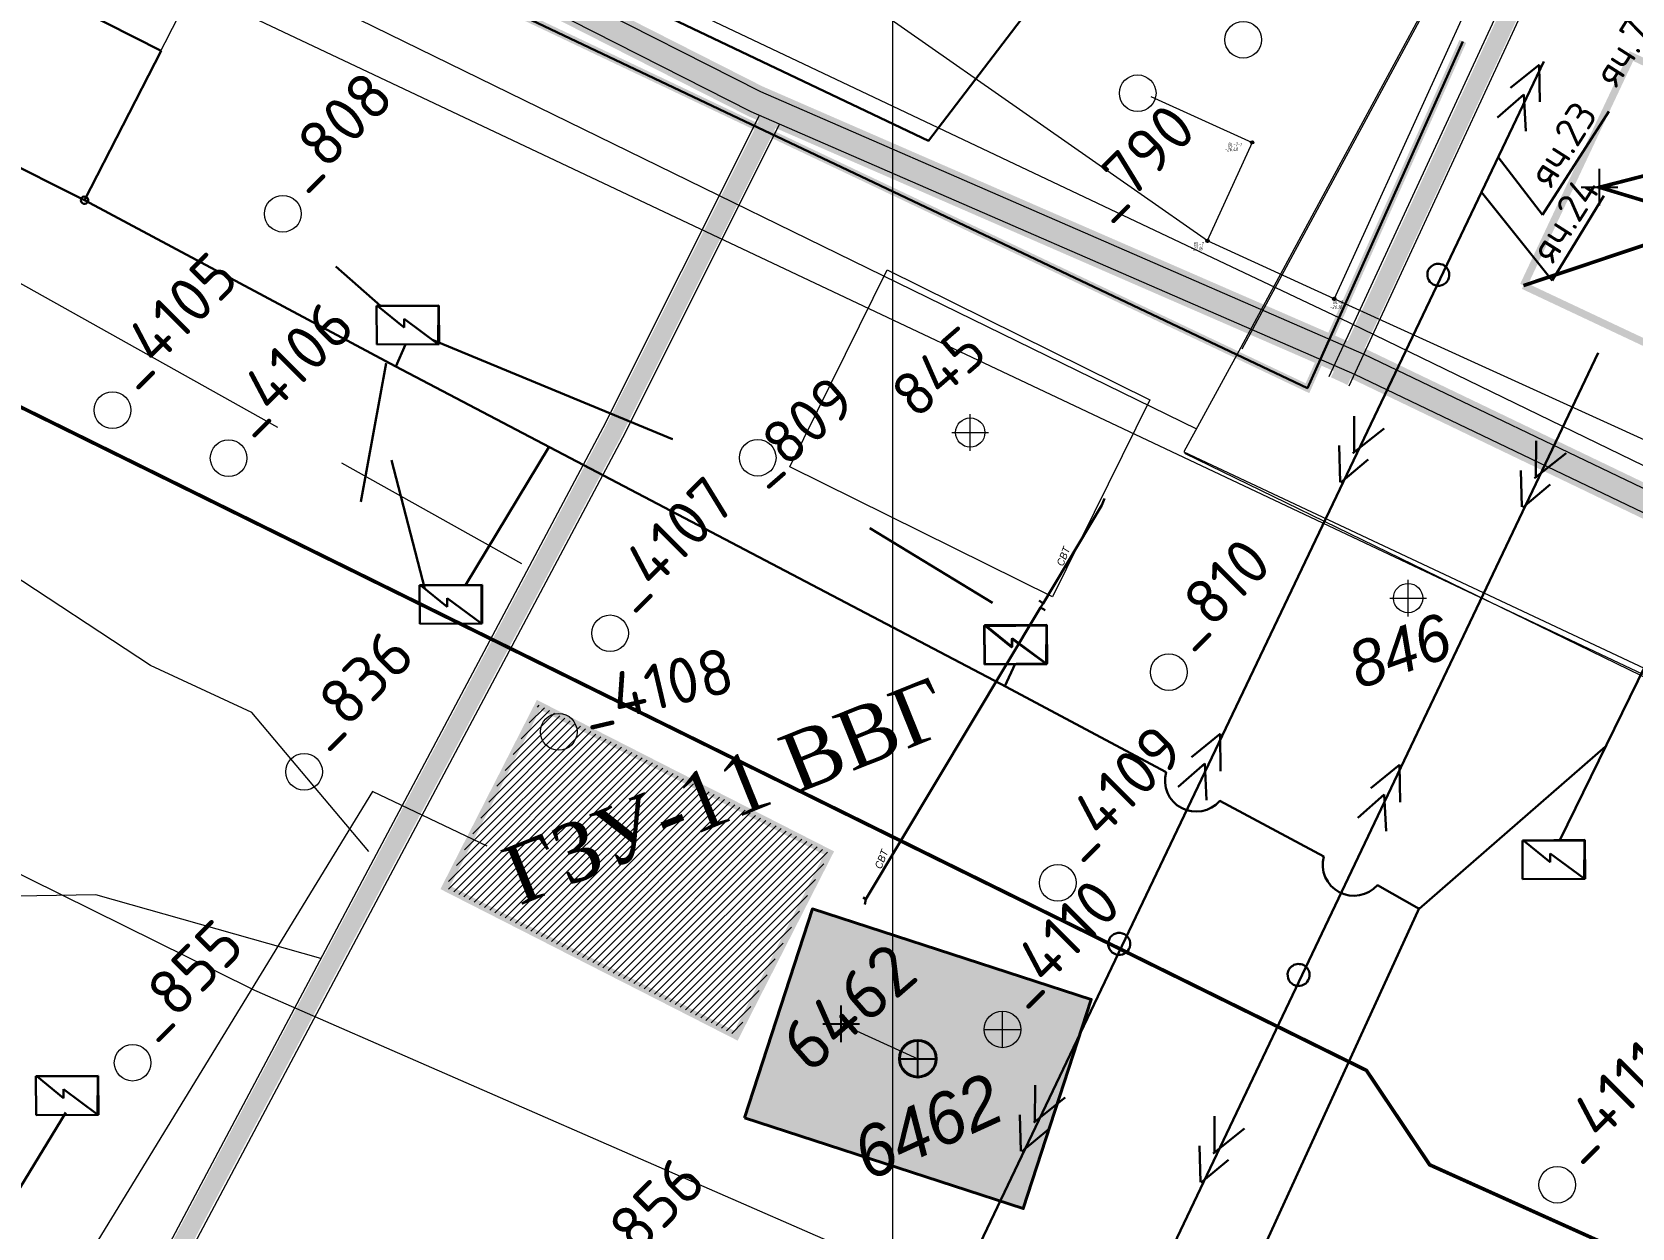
# Model space of a CAD drawing. Header units: millimetres. Extents: x 519 to 9564855, y -810 to 5021775.
# Drawn here: x 9525765.1 to 9526201.8, y 5001023.3 to 5001349.7 of the extents above; entities that cross this region are included whole.
import ezdxf
from ezdxf.enums import TextEntityAlignment as Align

# ---------------------------------------------------------------- set-up
doc = ezdxf.new("R2010")
doc.units = ezdxf.units.MM
doc.header["$LTSCALE"] = 2
doc.header["$MEASUREMENT"] = 0
doc.header["$PDMODE"] = 2
doc.header["$PDSIZE"] = 5
for name, pattern in [('92051501$0$DASHED', [0.75, 0.5, -0.25]), ('92051501$0$GROUND1', [60, 50, -10]), ('92051501$0$GROUND2', [35, 25, -10])]:
    doc.linetypes.add(name, pattern=pattern)
for name, color, linetype in [('COMPOUND', 3, 'Continuous'), ('GRID_PULKOVO', 7, 'Continuous'), ('OilColl&Flowlines', 3, 'Continuous'), ('OLD WELLS(dr.bfr2000)', 24, 'Continuous'), ('PPLINE_WAT', 7, 'WTR_LINE'), ('ROAD_ASF', 9, 'Continuous'), ('ROAD_FIELD', 255, '92051501$0$GROUND2'), ('ROAD_GROUND', 9, 'Continuous'), ('Скважины - Конфликты наземки', 92, 'Continuous'), ('Скважины на 2015 год', 7, 'Continuous'), ('ТХ_выкидные линии', 24, 'Continuous')]:
    doc.layers.add(name, color=color, linetype=linetype)
for name, color, linetype, lineweight in [('PPLINE_GAS', 4, 'GAS_LINE', 30), ('Нефтепровод Fiberclass', 14, 'g5_122_n', 30), ('Новый водовод', 5, 'g_122_vpr', 30), ('Оптиковолоконный кабель', 220, 'CAB6', 20), ('Скв на 2025 допы от ХеКай', 204, 'Continuous', 0), ('Скважины на 2023 год (доп.)', 201, 'Continuous', 20), ('Скважины на 2024 год-125', 10, 'Continuous', 40), ('ТХ_Сущ. НГ', 244, 'g_122_n', 5), ('Электро', 1, 'Continuous', 30), ('Электроснаб', 1, 'Continuous', 18), ('Электроснабжене', 1, 'Continuous', 18)]:
    doc.layers.add(name, color=color, linetype=linetype, lineweight=lineweight)
doc.styles.add('92051501$0$STANDARD', font='simplex.shx')
doc.styles.add('Elect', font='isocpeur.ttf')
doc.styles.add('GeoApp', font='', dxfattribs={"height": 1})
doc.styles.add('Line_GUGK', font='')
doc.styles.get("Standard").update_dxf_attribs({"font": 'isocpeur.ttf', "width": 0.5})
doc.styles.get('GeoApp').set_extended_font_data('D431', italic=True)
doc.styles.get('Line_GUGK').set_extended_font_data('Bm431', italic=True)
doc.linetypes.add('CAB', pattern='A,0.7,-0.43403,["K",Standard,S=0.9,R=0,X=-0.4,Y=-0.3],-0.8', length=1.93403)
doc.linetypes.add('CAB6', pattern='A,0.9,-0.9,["6",Standard,S=0.9,R=0,X=-0.8,Y=-0.4],11', length=12.8)
doc.linetypes.add('g5_122_n', pattern='A,1,-1,1.5,-0.3,["Н",GeoApp,S=1,R=0,X=0,Y=-0.5],-1.5,1.5,-1,4,-1,4,-1,3', length=20.8)
doc.linetypes.add('g_122_n', pattern='A,2,-2,3,-0.6,["Н",Line_GUGK,S=2,R=0,X=0,Y=-1],-3,3,-2,8,-2,8,-2,6', length=41.6)
doc.linetypes.add('g_122_vpr', pattern='A,2,-2,3,-0.6,["Впр",Line_GUGK,S=2,R=0,X=0,Y=-1],-6.4,3,-2,8,-2,8,-2,6', length=45)
doc.linetypes.add('GAS_LINE', pattern='A,0.5,-0.2,["G",92051501$0$STANDARD,S=0.1,R=0,X=-0.1,Y=-0.05],-0.05', length=0.75)
doc.linetypes.add('WTR_LINE', pattern='A,0.5,-0.2,["W",92051501$0$STANDARD,S=0.1,R=0,X=-0.1,Y=-0.05],-0.05', length=0.75)

# ---------------------------------------------------------------- blocks, each defined once
blk = doc.blocks.new('16')
at = {"linetype": 'Continuous', "lineweight": 18, "flags": 128}
for points in [[(-0.27, -0.27), (0.27, 0.27)], [(0.27, -0.27), (-0.27, 0.27)]]:
    blk.add_lwpolyline(points, dxfattribs=at)
at = {"linetype": 'Continuous', "lineweight": 18}
blk.add_circle((0, 0), 0.375, dxfattribs=at)

msp = doc.modelspace()

# ---------------------------------------------------------------- hatches: boundary and pattern name
at = {"layer": 'Скважины на 2015 год', "linetype": 'ByBlock', "lineweight": 0, "ltscale": 5}
h = msp.add_hatch(dxfattribs=at)
h.set_pattern_fill('ANSI31', color=5, scale=12, style=0)
h.set_pattern_definition([(45, (-565.7105, 196.377), (-1.06066017178, 1.06066017178), [])])
h.paths.add_polyline_path([(9525877.94775, 5001116.22318), (9525957.27831, 5001075.78035), (9525982.69496, 5001125.63633), (9525903.3644, 5001166.07916)])
h.paths.add_polyline_path([(9525897.58215, 5001101.15245), (9526009.75344, 5001146.47234), (9525996.95584, 5001178.14769), (9525884.78455, 5001132.8278)], flags=9)
at = {"layer": 'Скважины на 2024 год-125', "linetype": 'ByBlock', "lineweight": 0, "true_color": 0xadddf7}
h = msp.add_hatch(color=141, dxfattribs=at)
h.dxf.hatch_style = 1
h.paths.add_polyline_path([(9525959.58723, 5001053.32898), (9526035.67175, 5001028.60762), (9526054.21277, 5001085.67102), (9525978.12825, 5001110.39238)])

# ---------------------------------------------------------------- linework, layer by layer
at = {"color": 4, "linetype": 'GAS_LINE', "lineweight": 0, "ltscale": 20}
msp.add_line((9525823.56431, 5001368.2436, 0.003), (9526082.92345, 5001241.39163, -1.29841), dxfattribs=at)
at = {"color": 1, "linetype": '92051501$0$DASHED', "lineweight": 0, "ltscale": 50, "const_width": 2}
msp.add_lwpolyline([(9524779.99933, 5001259.41071), (9524747.65532, 5001269.2361), (9524767.20642, 5001308.89774), (9524805.41367, 5001426.38542), (9524812.25803, 5001482.41247), (9524920.02894, 5001803.11194), (9524972.3433, 5001793.93374), (9526113.23672, 5001252.48555), (9526155.63466, 5001347.14459)], dxfattribs=at)
at = {"layer": 'COMPOUND', "lineweight": 0, "const_width": 2}
msp.add_lwpolyline([(9525957.27831, 5001075.78035), (9525877.94775, 5001116.22318), (9525903.3644, 5001166.07916), (9525982.69496, 5001125.63633), (9525957.27831, 5001075.78035)], dxfattribs=at)
at = {"layer": 'GRID_PULKOVO', "lineweight": 0}
msp.add_line((9526000, 5011000), (9526000, 4992000), dxfattribs=at)
at = {"layer": 'OilColl&Flowlines', "lineweight": 0}
msp.add_lwpolyline([(9525889.39595, 5001127.51579), (9525858.04301, 5001142.44579), (9525740.19884, 5000949.80272), (9525368.56152, 5000862.39631)], dxfattribs=at)
at = {"layer": 'OLD WELLS(dr.bfr2000)', "lineweight": 0}
for centre in [(9526095.7, 5001347.6), (9526066.9, 5001333), (9525833.6, 5001300.1), (9525787.1, 5001246.5), (9525818.8, 5001233.4), (9525963.2, 5001233.5), (9525922.9, 5001185.6), (9526075.4, 5001175), (9525908.9, 5001158.7), (9525839.4, 5001147.8), (9526045.1, 5001117.5), (9526030, 5001077.5), (9525792.6, 5001068.4), (9526181.4, 5001035.1)]:
    msp.add_circle(centre, 5, dxfattribs=at)
at = {"layer": 'OLD WELLS(dr.bfr2000)', "lineweight": 0, "ltscale": 5}
msp.add_point((9526030, 5001077.5), dxfattribs=at)
at = {"layer": 'PPLINE_GAS', "linetype": 'GAS_LINE', "lineweight": 0, "ltscale": 20}
for p, q in [((9526079.469, 5001235.137), (9528506.802, 5000093.688)), ((9526493.57128, 5001033.11531, 11.90027), (9526079.76028, 5001234.69631, 11.90027))]:
    msp.add_line(p, q, dxfattribs=at)
for points in [[(9526151.37432, 5001367.88083), (9526095.056, 5001263.615)], [(9526095.056, 5001263.615), (9526079.469, 5001235.137)]]:
    msp.add_lwpolyline(points, dxfattribs=at)
at = {"layer": 'PPLINE_GAS', "linetype": 'GAS_LINE', "lineweight": 0, "ltscale": 20, "elevation": 11.90027}
msp.add_lwpolyline([(9526151.66561, 5001367.44014), (9526095.34728, 5001263.17431)], dxfattribs=at)
at = {"layer": 'PPLINE_WAT', "color": 5, "linetype": 'WTR_LINE', "lineweight": 0, "ltscale": 5}
for p, q in [((9526085.95226, 5001292.67215), (9525987.7797, 5001361.34975)), ((9526120.54416, 5001276.88469), (9526085.95226, 5001292.67215)), ((9526252.75746, 5001216.72375), (9526120.54416, 5001276.88469))]:
    msp.add_line(p, q, dxfattribs=at)
at = {"layer": 'PPLINE_WAT', "color": 5, "lineweight": 0, "ltscale": 0.5}
msp.add_lwpolyline([(9523498.307, 5002453.507), (9529318.71854, 4999702.75469), (9529357.22076, 4999682.3134), (9529399.33276, 4999675.09879), (9529430.61579, 4999677.50366), (9529678.713, 4999710.142)], dxfattribs=at)
at = {"layer": 'ROAD_ASF', "lineweight": 0}
for points in [[(9521737.23529, 4997056.36456), (9521526.30791, 4997406.20512), (9521491.42617, 4997522.40996), (9521494.64376, 4997784.54227), (9521557.42562, 4998123.62451), (9523181.91284, 5002651.278), (9523567.30412, 5002471.17809), (9525869.16882, 5001381.54446), (9525963.92258, 5001333.47903), (9526128.60686, 5001261.79325), (9526517.55757, 5001074.97311), (9527241.30336, 5000725.10977), (9527302.0959, 5000699.32947), (9527474.32311, 5000617.56906), (9528116.89056, 5000310.63684)], [(9521742.137, 4997059.855), (9521531.837, 4997408.655), (9521497.437, 4997523.255), (9521500.637, 4997783.955), (9521563.237, 4998122.055), (9523185.337, 5002643.055), (9523564.737, 5002465.755), (9525866.52759, 5001376.15646), (9525961.36584, 5001328.04817), (9526126.10975, 5001256.33643), (9526514.94624, 5001069.57117), (9527238.82495, 5000719.64358), (9527299.637, 5000693.855), (9527471.737, 5000612.155), (9528114.237, 5000305.255)]]:
    msp.add_lwpolyline(points, dxfattribs=at)
at = {"layer": 'ROAD_FIELD', "linetype": '92051501$0$GROUND1', "lineweight": 0}
for points in [[(9525379.637, 5001446.155), (9525443.937, 5001416.255), (9525519.237, 5001390.455), (9525570.037, 5001369.255), (9525744.837, 5001290.655), (9525898.737, 5001204.655)], [(9525797.437, 5001176.855), (9525723.119, 5001225.7282), (9525596.3918, 5001286.72991), (9525547.71912, 5001316.09848), (9525490.637, 5001313.955), (9525441.26324, 5001359.03665), (9525316.42078, 5001424.37146)], [(9525857.037, 5001126.055), (9525825.137, 5001163.955), (9525797.437, 5001176.855)], [(9525843.99063, 5001096.88293), (9525782.537, 5001114.255), (9525745.037, 5001113.555), (9525722.737, 5001115.455), (9525696.49238, 5001131.62698)]]:
    msp.add_lwpolyline(points, dxfattribs=at)
at = {"layer": 'ROAD_GROUND', "color": 8, "lineweight": 0}
for points, const_width in [([(9521739.68614, 4997058.10978), (9521529.07245, 4997407.43006), (9521494.43159, 4997522.83248), (9521497.64038, 4997784.24863), (9521560.33131, 4998122.83976), (9523183.62492, 5002647.1665), (9523566.02728, 5002468.46336), (9525867.84821, 5001378.85046), (9525962.64421, 5001330.7636), (9526127.3583, 5001259.06484), (9526516.25529, 5001072.2705), (9527240.06415, 5000722.37668), (9527300.86645, 5000696.59224), (9527473.0333, 5000614.86048), (9528115.56378, 5000307.94592)], 9), ([(9526121.91455, 5001254.41527), (9526377.21455, 5001805.91527)], 5), ([(9525966.40784, 5001325.67655), (9525923.60289, 5001240.27866), (9525666.0132, 5000755.63212), (9526074.35264, 5000545.81875)], 5)]:
    msp.add_lwpolyline(points, dxfattribs=dict(at, const_width=const_width))
at = {"layer": 'ROAD_GROUND', "lineweight": 0}
for points in [[(9526119.19211, 5001255.67555), (9526374.49211, 5001807.17555)], [(9526124.637, 5001253.155), (9526379.937, 5001804.655)], [(9525963.72589, 5001327.02085), (9525920.937, 5001241.655), (9525661.937, 5000754.355), (9526071.037, 5000543.955)], [(9525969.08979, 5001324.33225), (9525926.26878, 5001238.90232), (9525670.0894, 5000756.90923), (9526073.78115, 5000549.2907)]]:
    msp.add_lwpolyline(points, dxfattribs=at)
at = {"layer": 'Нефтепровод Fiberclass'}
for points, elevation in [([(9526057.8138, 5001222.3789), (9526057.0765, 5001220.6024), (9526041.1486, 5001193.7679), (9526040.3846, 5001192.5963), (9525992.7142, 5001113.0537), (9525992.4388, 5001111.558)], -27.9523), ([(9526041.1486, 5001193.7679), (9526039.9821, 5001194.5877)], -27.4204), ([(9526040.3846, 5001192.5963), (9526041.6207, 5001191.9238)], -27.6697), ([(9525992.7142, 5001113.0537), (9525991.9714, 5001113.5217)], -27.6006)]:
    msp.add_lwpolyline(points, dxfattribs=dict(at, elevation=elevation))
at = {"layer": 'Новый водовод', "color": 5, "linetype": 'WTR_LINE', "lineweight": 0, "ltscale": 40, "const_width": 1}
msp.add_lwpolyline([(9525369.11, 5001441.03), (9526129.33348, 5001066.30068), (9526146.57975, 5001040.54091), (9526354.87, 5000946.83)], dxfattribs=at)
at = {"layer": 'Оптиковолоконный кабель', "linetype": 'CAB', "lineweight": 20, "ltscale": 0.1}
msp.add_lwpolyline([(9523696.146, 5005917.127), (9523689.893, 5005715.012), (9523695.902, 5005635.172), (9523695.453, 5005568.154), (9523700.063, 5005469.441), (9523700.58, 5005145.207), (9523704.692, 5005045.058), (9523701.585, 5004488.746), (9523704.366, 5004469.568), (9523706.81, 5003954.047), (9523704.579, 5003808.965), (9523692.18, 5003712.998), (9523687.161, 5003694.356), (9523300.02, 5002630.372), (9523296.974, 5002614.733), (9523304.049, 5002607.353), (9526121.954, 5001271.722), (9526508.525, 5001083.826), (9527029.955, 5000838.578), (9527414.361, 5000657.715), (9527485.466, 5000795.728), (9527414.361, 5000657.715), (9528367.831, 5000203.306)], dxfattribs=at)
at = {"layer": 'Скважины - Конфликты наземки', "linetype": 'ByBlock', "lineweight": 0}
msp.add_circle((9526140.7, 5001195.2), 4, dxfattribs=at)
at = {"layer": 'Скважины - Конфликты наземки', "linetype": 'ByBlock', "lineweight": 0, "ltscale": 80}
msp.add_point((9526140.7, 5001195.2), dxfattribs=at)
at = {"layer": 'Скважины на 2023 год (доп.)', "color": 0, "linetype": 'ByBlock', "lineweight": 0, "elevation": 0}
msp.add_lwpolyline([(9526070.25245, 5001249.30099), (9526043.62317, 5001195.53407), (9525971.93395, 5001231.03978), (9525998.56323, 5001284.8067), (9526070.25245, 5001249.30099)], dxfattribs=at)
at = {"layer": 'Скважины на 2023 год (доп.)', "color": 0, "linetype": 'ByBlock', "lineweight": 0}
msp.add_circle((9526021.2, 5001240.4), 4, dxfattribs=at)
msp.add_point((9526021.2, 5001240.4), dxfattribs=at)
at = {"layer": 'Скважины на 2024 год-125', "color": 0, "lineweight": 15}
msp.add_line((9525986, 5001079), (9526006.93, 5001069.47), dxfattribs=at)
at = {"layer": 'Скважины на 2024 год-125'}
msp.add_lwpolyline([(9525959.58723, 5001053.32898), (9526035.67175, 5001028.60762), (9526054.21277, 5001085.67102), (9525978.12825, 5001110.39238)], close=True, dxfattribs=at)
at = {"layer": 'Скважины на 2024 год-125', "ltscale": 50}
msp.add_circle((9526006.9, 5001069.5), 5, dxfattribs=at)
at = {"layer": 'Скважины на 2024 год-125', "lineweight": 25}
for p in [(9525986, 5001079), (9526006.9, 5001069.5)]:
    msp.add_point(p, dxfattribs=at)
at = {"layer": 'ТХ_выкидные линии', "color": 5, "linetype": 'WTR_LINE', "lineweight": 0, "ltscale": 25}
for p, q in [((9526166.91206, 5001378.74694), (9526120.56083, 5001276.8827)), ((9526070.53413, 5001332.12234), (9526098.11233, 5001319.57345)), ((9526098.11233, 5001319.57345), (9526085.86966, 5001292.66821))]:
    msp.add_line(p, q, dxfattribs=at)
at = {"layer": 'ТХ_Сущ. НГ', "color": 3, "linetype": 'ByBlock', "lineweight": 15, "ltscale": 0.3}
for q in [(9525739.66489, 5001130.78069), (9526009.43013, 5001008.02998)]:
    msp.add_line((9525825.05504, 5001088.51944), q, dxfattribs=at)
at = {"layer": 'Электро'}
for p, q in [((9524972.3433, 5001793.93374), (9526113.23672, 5001252.48555)), ((9526113.23672, 5001252.48555), (9526155.63466, 5001347.14459)), ((9526176.4627, 5001340.77248), (9526168.66821, 5001334.43439)), ((9526176.62762, 5001330.61746), (9526176.4627, 5001340.77248)), ((9526165.07626, 5001326.36085), (9526172.3068, 5001332.6895)), ((9526172.3068, 5001332.6895), (9526172.80826, 5001322.65297)), ((9525848.03534, 5001285.69342, 0), (9525860.26609, 5001274.95267, 0)), ((9525859.15085, 5001274.94584, 0), (9525876.19928, 5001275.05018, 0)), ((9525859.21555, 5001264.37349, 0), (9525859.15085, 5001274.94584, 0)), ((9525876.10202, 5001274.95173, 0), (9525859.50642, 5001274.85016, 0)), ((9525859.50642, 5001274.85016, 0), (9525866.7182, 5001269.02293, 0)), ((9525876.02833, 5001264.50927, 0), (9525876.10202, 5001274.95173, 0)), ((9525876.19928, 5001275.05018, 0), (9525876.26398, 5001264.47783, 0)), ((9525866.7182, 5001269.02293, 0), (9525866.70367, 5001271.39816, 0)), ((9525866.70367, 5001271.39816, 0), (9525876.02833, 5001264.50927, 0)), ((9525876.26398, 5001264.47783, 0), (9525859.21555, 5001264.37349, 0)), ((9525874.6044, 5001265.56124, 0), (9525939.97474, 5001238.58826, 0)), ((9525854.9, 5001221.5), (9525861.81307, 5001259.28473)), ((9526125.6106, 5001234.7311), (9526134.18729, 5001241.53377)), ((9526125.94714, 5001234.84961), (9526126.00962, 5001244.89559)), ((9526175.58099, 5001228.03541), (9526175.64347, 5001238.08138)), ((9525863.2105, 5001232.87948, 0), (9525872.36346, 5001197.73101, 0)), ((9526122.12777, 5001226.88513), (9526121.85372, 5001236.8126)), ((9526122.35518, 5001226.77607), (9526129.81313, 5001232.99567)), ((9526175.24445, 5001227.9169), (9526183.82114, 5001234.71956)), ((9526171.76162, 5001220.07093), (9526171.48757, 5001229.9984)), ((9526171.98903, 5001219.96187), (9526179.44698, 5001226.18147)), ((9525870.90544, 5001198.71747, 0), (9525887.95387, 5001198.82181, 0)), ((9525870.97015, 5001188.14512, 0), (9525870.90544, 5001198.71747, 0)), ((9525887.85662, 5001198.72336, 0), (9525871.26102, 5001198.6218, 0)), ((9525871.26102, 5001198.6218, 0), (9525878.4728, 5001192.79456, 0)), ((9525887.78293, 5001188.2809, 0), (9525887.85662, 5001198.72336, 0)), ((9525887.95387, 5001198.82181, 0), (9525888.01858, 5001188.24946, 0)), ((9525878.4728, 5001192.79456, 0), (9525878.45826, 5001195.1698, 0)), ((9525878.45826, 5001195.1698, 0), (9525887.78293, 5001188.2809, 0)), ((9525888.01858, 5001188.24946, 0), (9525870.97015, 5001188.14512, 0)), ((9526025.03049, 5001187.68064, 0), (9526042.07892, 5001187.78498, 0)), ((9526025.09519, 5001177.10829, 0), (9526025.03049, 5001187.68064, 0)), ((9526025.08092, 5001187.78702, 0), (9526042.12935, 5001187.89136, 0)), ((9526025.14562, 5001177.21467, 0), (9526025.08092, 5001187.78702, 0)), ((9526041.98167, 5001187.68653, 0), (9526025.38607, 5001187.58496, 0)), ((9526025.38607, 5001187.58496, 0), (9526032.59785, 5001181.75773, 0)), ((9526042.03209, 5001187.79291, 0), (9526025.43649, 5001187.69134, 0)), ((9526025.43649, 5001187.69134, 0), (9526032.64827, 5001181.86411, 0)), ((9526041.90798, 5001177.24407, 0), (9526041.98167, 5001187.68653, 0)), ((9526041.9584, 5001177.35045, 0), (9526042.03209, 5001187.79291, 0)), ((9526042.07892, 5001187.78498, 0), (9526042.14362, 5001177.21263, 0)), ((9526042.12935, 5001187.89136, 0), (9526042.19405, 5001177.31901, 0)), ((9526032.59785, 5001181.75773, 0), (9526032.58331, 5001184.13296, 0)), ((9526032.58331, 5001184.13296, 0), (9526041.90798, 5001177.24407, 0)), ((9526032.64827, 5001181.86411, 0), (9526032.63374, 5001184.23934, 0)), ((9526032.63374, 5001184.23934, 0), (9526041.9584, 5001177.35045, 0)), ((9526042.14362, 5001177.21263, 0), (9526025.09519, 5001177.10829, 0)), ((9526042.19405, 5001177.31901, 0), (9526025.14562, 5001177.21467, 0)), ((9526089.37776, 5001158.15105), (9526081.58327, 5001151.81295)), ((9526089.54268, 5001147.99602), (9526089.37776, 5001158.15105)), ((9526077.99131, 5001143.73941), (9526085.22185, 5001150.06807)), ((9526085.22185, 5001150.06807), (9526085.72331, 5001140.03153)), ((9526138.34024, 5001149.67003), (9526130.54576, 5001143.33194)), ((9526138.50516, 5001139.51501), (9526138.34024, 5001149.67003)), ((9526126.9538, 5001135.2584), (9526134.18434, 5001141.58706)), ((9526134.18434, 5001141.58706), (9526134.6858, 5001131.55052)), ((9526171.88966, 5001129.08061, 0), (9526188.93809, 5001129.18494, 0)), ((9526171.95436, 5001118.50826, 0), (9526171.88966, 5001129.08061, 0)), ((9526188.84084, 5001129.08649, 0), (9526172.24524, 5001128.98493, 0)), ((9526172.24524, 5001128.98493, 0), (9526179.45702, 5001123.1577, 0)), ((9526188.76714, 5001118.64403, 0), (9526188.84084, 5001129.08649, 0)), ((9526188.93809, 5001129.18494, 0), (9526189.00279, 5001118.61259, 0)), ((9526179.45702, 5001123.1577, 0), (9526179.44248, 5001125.53293, 0)), ((9526179.44248, 5001125.53293, 0), (9526188.76714, 5001118.64403, 0)), ((9526189.00279, 5001118.61259, 0), (9526171.95436, 5001118.50826, 0)), ((9525766.17316, 5001064.68859, 0), (9525783.22159, 5001064.79292, 0)), ((9525766.23786, 5001054.11624, 0), (9525766.17316, 5001064.68859, 0)), ((9525783.12434, 5001064.69447, 0), (9525766.52874, 5001064.59291, 0)), ((9525766.52874, 5001064.59291, 0), (9525773.74052, 5001058.76568, 0)), ((9525783.05065, 5001054.25201, 0), (9525783.12434, 5001064.69447, 0)), ((9525783.22159, 5001064.79292, 0), (9525783.2863, 5001054.22057, 0)), ((9525773.74052, 5001058.76568, 0), (9525773.72598, 5001061.14091, 0)), ((9525773.72598, 5001061.14091, 0), (9525783.05065, 5001054.25201, 0)), ((9526038.52566, 5001052.10967), (9526047.10234, 5001058.91233)), ((9526038.86219, 5001052.22817), (9526038.92468, 5001062.27415)), ((9525783.2863, 5001054.22057, 0), (9525766.23786, 5001054.11624, 0)), ((9526035.04283, 5001044.26369), (9526034.76878, 5001054.19116)), ((9526087.82468, 5001043.74716), (9526087.88717, 5001053.79314)), ((9526035.27024, 5001044.15463), (9526042.72819, 5001050.37423)), ((9526087.48814, 5001043.62866), (9526096.06483, 5001050.43132)), ((9526084.00531, 5001035.78268), (9526083.73127, 5001045.71015)), ((9526084.23272, 5001035.67362), (9526091.69067, 5001041.89322))]:
    msp.add_line(p, q, dxfattribs=at)
at = {"layer": 'Электро', "ltscale": 0.5}
for p, q in [((9525377.84732, 5001621.04349, 0), (9526009.82133, 5001320.03046, 0)), ((9525800.35077, 5001344.54343, 0), (9525662.68163, 5001414.54696, 0)), ((9526009.82133, 5001320.03046, 0), (9526064.81683, 5001392.07744, 0)), ((9525779.48893, 5001303.78959, 0), (9525800.35077, 5001344.54343, 0)), ((9525486.31914, 4999891.7866), (9526177.71914, 5001341.6866)), ((9525779.47749, 5001303.79538, 0), (9525712.92025, 5001337.04753, 0)), ((9525864.22674, 5001258.47497, 0), (9525779.48893, 5001303.78959, 0)), ((9525864.42274, 5001258.37212, 0), (9525867.03404, 5001264.42134, 0)), ((9525835.61914, 5000512.4866), (9526192.61914, 5001262.1866)), ((9525835.61914, 5000512.4866), (9526192.61914, 5001262.1866)), ((9526029.4515, 5001171.77503, 0), (9525864.22674, 5001258.47497, 0)), ((9525906.21729, 5001236.44087, 0), (9525883.48036, 5001198.69658, 0)), ((9526227.41013, 5001221.77273, 0), (9526182.10311, 5001129.14311, 0)), ((9526030.65573, 5001171.13237, 0), (9526033.48957, 5001177.26574, 0)), ((9526074.6439, 5001147.65707, 0), (9526029.4515, 5001171.77503, 0)), ((9526194.62167, 5001154.73714, 0), (9526143.68537, 5001110.43541, 0)), ((9526117.69385, 5001124.68248, 0), (9526089.2886, 5001139.84159, 0)), ((9526143.68537, 5001110.43541, 0), (9526132.33854, 5001116.867, 0)), ((9526143.82381, 5001110.73763, 0), (9526084.60459, 5000981.45883, 0))]:
    msp.add_line(p, q, dxfattribs=at)
at = {"layer": 'Электро', "ltscale": 25}
for p, q in [((9526195.46442, 5001327.96533), (9526177.37539, 5001299.80077)), ((9526177.37539, 5001299.80077), (9526165.24161, 5001315.52059)), ((9526179.98994, 5001281.91667), (9526160.69475, 5001305.9856)), ((9526194.08255, 5001305.03684), (9526179.98994, 5001281.91667))]:
    msp.add_line(p, q, dxfattribs=at)
at = {"layer": 'Электро', "ltscale": 0.005}
for p, q in [((9526027.31275, 5001193.89346), (9525993.81793, 5001214.28621)), ((9525761.9007, 5001034.30016, 0), (9525774.33057, 5001054.84598, 0))]:
    msp.add_line(p, q, dxfattribs=at)
at = {"layer": 'Электро', "ltscale": 25}
for start, end in [(162, 342), (342, 162)]:
    msp.add_arc((9525779.47749, 5001303.79538, 0), 1, start, end, dxfattribs=at)
at = {"layer": 'Электро'}
for centre, start, end in [((9526148.94279, 5001283.45411), 354.9764138, 174.9764138), ((9526148.94279, 5001283.45411), 174.9764138, 354.9764138), ((9526061.85785, 5001100.83267), 354.9764042, 174.9764042), ((9526061.85785, 5001100.83267), 174.9764042, 354.9764042), ((9526110.82033, 5001092.35166), 354.9764131, 174.9764131), ((9526110.82033, 5001092.35166), 174.9764131, 354.9764131)]:
    msp.add_arc(centre, 3, start, end, dxfattribs=at)
at = {"layer": 'Электро', "ltscale": 0.5}
for centre in [(9526082.86742, 5001145.43794, -0.00006), (9526125.91736, 5001122.46335, -0.00006)]:
    msp.add_arc(centre, 8.51767, 164.8983252, 318.9264118, dxfattribs=at)
at = {"layer": 'Электроснаб', "color": 1, "lineweight": 0}
for p, q in [((9524972.3433, 5001793.93374), (9526113.23672, 5001252.48555)), ((9526113.23672, 5001252.48555), (9526155.63466, 5001347.14459))]:
    msp.add_line(p, q, dxfattribs=at)
at = {"layer": 'Электроснаб', "color": 1, "linetype": 'ByBlock', "lineweight": 0, "ltscale": 0.5}
for p, q in [((9525377.84732, 5001621.04349, 0), (9526009.82133, 5001320.03046, 0)), ((9526009.82133, 5001320.03046, 0), (9526064.81683, 5001392.07744, 0)), ((9525779.48893, 5001303.78959, 0), (9525800.35077, 5001344.54343, 0)), ((9525486.31914, 4999891.7866), (9526177.71914, 5001341.6866)), ((9525779.47749, 5001303.79538, 0), (9525712.92025, 5001337.04753, 0)), ((9525864.22674, 5001258.47497, 0), (9525779.48893, 5001303.78959, 0)), ((9525864.42274, 5001258.37212, 0), (9525867.03404, 5001264.42134, 0)), ((9525835.61914, 5000512.4866), (9526192.61914, 5001262.1866)), ((9525835.61914, 5000512.4866), (9526192.61914, 5001262.1866)), ((9526029.4515, 5001171.77503, 0), (9525864.22674, 5001258.47497, 0)), ((9525906.21729, 5001236.44087, 0), (9525883.48036, 5001198.69658, 0)), ((9526227.41013, 5001221.77273, 0), (9526182.10311, 5001129.14311, 0)), ((9526030.65573, 5001171.13237, 0), (9526033.48957, 5001177.26574, 0)), ((9526074.6439, 5001147.65707, 0), (9526029.4515, 5001171.77503, 0)), ((9526194.62167, 5001154.73714, 0), (9526143.68537, 5001110.43541, 0)), ((9526117.69385, 5001124.68248, 0), (9526089.2886, 5001139.84159, 0)), ((9526143.68537, 5001110.43541, 0), (9526132.33854, 5001116.867, 0)), ((9526143.82381, 5001110.73763, 0), (9526084.60459, 5000981.45883, 0))]:
    msp.add_line(p, q, dxfattribs=at)
at = {"layer": 'Электроснаб', "color": 1, "linetype": 'ByBlock', "lineweight": 0}
for p, q in [((9526176.4627, 5001340.77248), (9526168.66821, 5001334.43439)), ((9526176.62762, 5001330.61746), (9526176.4627, 5001340.77248)), ((9526165.07626, 5001326.36085), (9526172.3068, 5001332.6895)), ((9526172.3068, 5001332.6895), (9526172.80826, 5001322.65297)), ((9525848.03534, 5001285.69342, 0), (9525860.26609, 5001274.95267, 0)), ((9525859.15085, 5001274.94584, 0), (9525876.19928, 5001275.05018, 0)), ((9525859.21555, 5001264.37349, 0), (9525859.15085, 5001274.94584, 0)), ((9525876.10202, 5001274.95173, 0), (9525859.50642, 5001274.85016, 0)), ((9525859.50642, 5001274.85016, 0), (9525866.7182, 5001269.02293, 0)), ((9525876.02833, 5001264.50927, 0), (9525876.10202, 5001274.95173, 0)), ((9525876.19928, 5001275.05018, 0), (9525876.26398, 5001264.47783, 0)), ((9525866.7182, 5001269.02293, 0), (9525866.70367, 5001271.39816, 0)), ((9525866.70367, 5001271.39816, 0), (9525876.02833, 5001264.50927, 0)), ((9525876.26398, 5001264.47783, 0), (9525859.21555, 5001264.37349, 0)), ((9525874.6044, 5001265.56124, 0), (9525939.97474, 5001238.58826, 0)), ((9526125.6106, 5001234.7311), (9526134.18729, 5001241.53377)), ((9526125.94714, 5001234.84961), (9526126.00962, 5001244.89559)), ((9526175.58099, 5001228.03541), (9526175.64347, 5001238.08138)), ((9525863.2105, 5001232.87948, 0), (9525872.36346, 5001197.73101, 0)), ((9526122.12777, 5001226.88513), (9526121.85372, 5001236.8126)), ((9526122.35518, 5001226.77607), (9526129.81313, 5001232.99567)), ((9526175.24445, 5001227.9169), (9526183.82114, 5001234.71956)), ((9526171.76162, 5001220.07093), (9526171.48757, 5001229.9984)), ((9526171.98903, 5001219.96187), (9526179.44698, 5001226.18147)), ((9525870.90544, 5001198.71747, 0), (9525887.95387, 5001198.82181, 0)), ((9525870.97015, 5001188.14512, 0), (9525870.90544, 5001198.71747, 0)), ((9525887.85662, 5001198.72336, 0), (9525871.26102, 5001198.6218, 0)), ((9525871.26102, 5001198.6218, 0), (9525878.4728, 5001192.79456, 0)), ((9525887.78293, 5001188.2809, 0), (9525887.85662, 5001198.72336, 0)), ((9525887.95387, 5001198.82181, 0), (9525888.01858, 5001188.24946, 0)), ((9525878.4728, 5001192.79456, 0), (9525878.45826, 5001195.1698, 0)), ((9525878.45826, 5001195.1698, 0), (9525887.78293, 5001188.2809, 0)), ((9525888.01858, 5001188.24946, 0), (9525870.97015, 5001188.14512, 0)), ((9526025.03049, 5001187.68064, 0), (9526042.07892, 5001187.78498, 0)), ((9526025.09519, 5001177.10829, 0), (9526025.03049, 5001187.68064, 0)), ((9526025.08092, 5001187.78702, 0), (9526042.12935, 5001187.89136, 0)), ((9526025.14562, 5001177.21467, 0), (9526025.08092, 5001187.78702, 0)), ((9526041.98167, 5001187.68653, 0), (9526025.38607, 5001187.58496, 0)), ((9526025.38607, 5001187.58496, 0), (9526032.59785, 5001181.75773, 0)), ((9526042.03209, 5001187.79291, 0), (9526025.43649, 5001187.69134, 0)), ((9526025.43649, 5001187.69134, 0), (9526032.64827, 5001181.86411, 0)), ((9526041.90798, 5001177.24407, 0), (9526041.98167, 5001187.68653, 0)), ((9526041.9584, 5001177.35045, 0), (9526042.03209, 5001187.79291, 0)), ((9526042.07892, 5001187.78498, 0), (9526042.14362, 5001177.21263, 0)), ((9526042.12935, 5001187.89136, 0), (9526042.19405, 5001177.31901, 0)), ((9526032.59785, 5001181.75773, 0), (9526032.58331, 5001184.13296, 0)), ((9526032.58331, 5001184.13296, 0), (9526041.90798, 5001177.24407, 0)), ((9526032.64827, 5001181.86411, 0), (9526032.63374, 5001184.23934, 0)), ((9526032.63374, 5001184.23934, 0), (9526041.9584, 5001177.35045, 0)), ((9526042.14362, 5001177.21263, 0), (9526025.09519, 5001177.10829, 0)), ((9526042.19405, 5001177.31901, 0), (9526025.14562, 5001177.21467, 0)), ((9526089.37776, 5001158.15105), (9526081.58327, 5001151.81295)), ((9526089.54268, 5001147.99602), (9526089.37776, 5001158.15105)), ((9526077.99131, 5001143.73941), (9526085.22185, 5001150.06807)), ((9526085.22185, 5001150.06807), (9526085.72331, 5001140.03153)), ((9526138.34024, 5001149.67003), (9526130.54576, 5001143.33194)), ((9526138.50516, 5001139.51501), (9526138.34024, 5001149.67003)), ((9526126.9538, 5001135.2584), (9526134.18434, 5001141.58706)), ((9526134.18434, 5001141.58706), (9526134.6858, 5001131.55052)), ((9526171.88966, 5001129.08061, 0), (9526188.93809, 5001129.18494, 0)), ((9526171.95436, 5001118.50826, 0), (9526171.88966, 5001129.08061, 0)), ((9526188.84084, 5001129.08649, 0), (9526172.24524, 5001128.98493, 0)), ((9526172.24524, 5001128.98493, 0), (9526179.45702, 5001123.1577, 0)), ((9526188.76714, 5001118.64403, 0), (9526188.84084, 5001129.08649, 0)), ((9526188.93809, 5001129.18494, 0), (9526189.00279, 5001118.61259, 0)), ((9526179.45702, 5001123.1577, 0), (9526179.44248, 5001125.53293, 0)), ((9526179.44248, 5001125.53293, 0), (9526188.76714, 5001118.64403, 0)), ((9526189.00279, 5001118.61259, 0), (9526171.95436, 5001118.50826, 0)), ((9525766.17316, 5001064.68859, 0), (9525783.22159, 5001064.79292, 0)), ((9525766.23786, 5001054.11624, 0), (9525766.17316, 5001064.68859, 0)), ((9525783.12434, 5001064.69447, 0), (9525766.52874, 5001064.59291, 0)), ((9525766.52874, 5001064.59291, 0), (9525773.74052, 5001058.76568, 0)), ((9525783.05065, 5001054.25201, 0), (9525783.12434, 5001064.69447, 0)), ((9525783.22159, 5001064.79292, 0), (9525783.2863, 5001054.22057, 0)), ((9525773.74052, 5001058.76568, 0), (9525773.72598, 5001061.14091, 0)), ((9525773.72598, 5001061.14091, 0), (9525783.05065, 5001054.25201, 0)), ((9526038.52566, 5001052.10967), (9526047.10234, 5001058.91233)), ((9526038.86219, 5001052.22817), (9526038.92468, 5001062.27415)), ((9525783.2863, 5001054.22057, 0), (9525766.23786, 5001054.11624, 0)), ((9526035.04283, 5001044.26369), (9526034.76878, 5001054.19116)), ((9526087.82468, 5001043.74716), (9526087.88717, 5001053.79314)), ((9526035.27024, 5001044.15463), (9526042.72819, 5001050.37423)), ((9526087.48814, 5001043.62866), (9526096.06483, 5001050.43132)), ((9526084.00531, 5001035.78268), (9526083.73127, 5001045.71015)), ((9526084.23272, 5001035.67362), (9526091.69067, 5001041.89322))]:
    msp.add_line(p, q, dxfattribs=at)
at = {"layer": 'Электроснаб', "color": 1, "linetype": 'ByBlock', "lineweight": 0, "ltscale": 25}
for p, q in [((9526195.46442, 5001327.96533), (9526177.37539, 5001299.80077)), ((9526177.37539, 5001299.80077), (9526165.24161, 5001315.52059)), ((9526179.98994, 5001281.91667), (9526160.69475, 5001305.9856)), ((9526194.08255, 5001305.03684), (9526179.98994, 5001281.91667))]:
    msp.add_line(p, q, dxfattribs=at)
at = {"layer": 'Электроснаб', "color": 1, "linetype": 'ByBlock', "lineweight": 0, "ltscale": 0.005}
for p, q in [((9526027.31275, 5001193.89346), (9525993.81793, 5001214.28621)), ((9525761.9007, 5001034.30016, 0), (9525774.33057, 5001054.84598, 0))]:
    msp.add_line(p, q, dxfattribs=at)
at = {"layer": 'Электроснаб', "color": 1, "linetype": 'ByBlock', "lineweight": 0, "ltscale": 25}
for start, end in [(162, 342), (342, 162)]:
    msp.add_arc((9525779.47749, 5001303.79538, 0), 1, start, end, dxfattribs=at)
at = {"layer": 'Электроснаб', "color": 1, "linetype": 'ByBlock', "lineweight": 0}
for centre, start, end in [((9526148.94279, 5001283.45411), 354.9764138, 174.9764138), ((9526148.94279, 5001283.45411), 174.9764138, 354.9764138), ((9526061.85785, 5001100.83267), 354.9764042, 174.9764042), ((9526061.85785, 5001100.83267), 174.9764042, 354.9764042), ((9526110.82033, 5001092.35166), 354.9764131, 174.9764131), ((9526110.82033, 5001092.35166), 174.9764131, 354.9764131)]:
    msp.add_arc(centre, 3, start, end, dxfattribs=at)
at = {"layer": 'Электроснаб', "color": 1, "linetype": 'ByBlock', "lineweight": 0, "ltscale": 0.5}
for centre in [(9526082.86742, 5001145.43794, -0.00006), (9526125.91736, 5001122.46335, -0.00006)]:
    msp.add_arc(centre, 8.51767, 164.8983252, 318.9264118, dxfattribs=at)
at = {"layer": 'Электроснабжене', "color": 1, "lineweight": 0}
for p, q in [((9524972.3433, 5001793.93374), (9526113.23672, 5001252.48555)), ((9526113.23672, 5001252.48555), (9526155.63466, 5001347.14459))]:
    msp.add_line(p, q, dxfattribs=at)
at = {"layer": 'Электроснабжене', "color": 1, "linetype": 'ByBlock', "lineweight": 0, "ltscale": 0.5}
for p, q in [((9525377.84732, 5001621.04349, 0), (9526009.82133, 5001320.03046, 0)), ((9526009.82133, 5001320.03046, 0), (9526064.81683, 5001392.07744, 0)), ((9525779.48893, 5001303.78959, 0), (9525805.5198, 5001354.66528, -2.4941)), ((9525486.31914, 4999891.7866), (9526177.71914, 5001341.6866)), ((9525779.47749, 5001303.79538, 0), (9525712.92025, 5001337.04753, 0)), ((9525864.22674, 5001258.47497, 0), (9525779.48893, 5001303.78959, 0)), ((9525864.42274, 5001258.37212, 0), (9525867.03404, 5001264.42134, 0)), ((9525835.61914, 5000512.4866), (9526192.61914, 5001262.1866)), ((9525835.61914, 5000512.4866), (9526192.61914, 5001262.1866)), ((9526029.4515, 5001171.77503, 0), (9525864.22674, 5001258.47497, 0)), ((9525906.21729, 5001236.44087, 0), (9525883.48036, 5001198.69658, 0)), ((9526227.41013, 5001221.77273, 0), (9526182.10311, 5001129.14311, 0)), ((9526030.65573, 5001171.13237, 0), (9526033.48957, 5001177.26574, 0)), ((9526074.6439, 5001147.65707, 0), (9526029.4515, 5001171.77503, 0)), ((9526194.62167, 5001154.73714, 0), (9526143.68537, 5001110.43541, 0)), ((9526117.69385, 5001124.68248, 0), (9526089.2886, 5001139.84159, 0)), ((9526143.68537, 5001110.43541, 0), (9526132.33854, 5001116.867, 0)), ((9526143.82381, 5001110.73763, 0), (9526084.60459, 5000981.45883, 0))]:
    msp.add_line(p, q, dxfattribs=at)
at = {"layer": 'Электроснабжене', "color": 1, "linetype": 'ByBlock', "lineweight": 0}
for p, q in [((9526176.4627, 5001340.77248), (9526168.66821, 5001334.43439)), ((9526176.62762, 5001330.61746), (9526176.4627, 5001340.77248)), ((9526165.07626, 5001326.36085), (9526172.3068, 5001332.6895)), ((9526172.3068, 5001332.6895), (9526172.80826, 5001322.65297)), ((9525848.03534, 5001285.69342, 0), (9525860.26609, 5001274.95267, 0)), ((9525859.15085, 5001274.94584, 0), (9525876.19928, 5001275.05018, 0)), ((9525859.21555, 5001264.37349, 0), (9525859.15085, 5001274.94584, 0)), ((9525876.10202, 5001274.95173, 0), (9525859.50642, 5001274.85016, 0)), ((9525859.50642, 5001274.85016, 0), (9525866.7182, 5001269.02293, 0)), ((9525876.02833, 5001264.50927, 0), (9525876.10202, 5001274.95173, 0)), ((9525876.19928, 5001275.05018, 0), (9525876.26398, 5001264.47783, 0)), ((9525866.7182, 5001269.02293, 0), (9525866.70367, 5001271.39816, 0)), ((9525866.70367, 5001271.39816, 0), (9525876.02833, 5001264.50927, 0)), ((9525876.26398, 5001264.47783, 0), (9525859.21555, 5001264.37349, 0)), ((9525874.6044, 5001265.56124, 0), (9525939.97474, 5001238.58826, 0)), ((9526125.6106, 5001234.7311), (9526134.18729, 5001241.53377)), ((9526125.94714, 5001234.84961), (9526126.00962, 5001244.89559)), ((9526175.58099, 5001228.03541), (9526175.64347, 5001238.08138)), ((9525863.2105, 5001232.87948, 0), (9525872.36346, 5001197.73101, 0)), ((9526122.12777, 5001226.88513), (9526121.85372, 5001236.8126)), ((9526122.35518, 5001226.77607), (9526129.81313, 5001232.99567)), ((9526175.24445, 5001227.9169), (9526183.82114, 5001234.71956)), ((9526171.76162, 5001220.07093), (9526171.48757, 5001229.9984)), ((9526171.98903, 5001219.96187), (9526179.44698, 5001226.18147)), ((9525870.90544, 5001198.71747, 0), (9525887.95387, 5001198.82181, 0)), ((9525870.97015, 5001188.14512, 0), (9525870.90544, 5001198.71747, 0)), ((9525887.85662, 5001198.72336, 0), (9525871.26102, 5001198.6218, 0)), ((9525871.26102, 5001198.6218, 0), (9525878.4728, 5001192.79456, 0)), ((9525887.78293, 5001188.2809, 0), (9525887.85662, 5001198.72336, 0)), ((9525887.95387, 5001198.82181, 0), (9525888.01858, 5001188.24946, 0)), ((9525878.4728, 5001192.79456, 0), (9525878.45826, 5001195.1698, 0)), ((9525878.45826, 5001195.1698, 0), (9525887.78293, 5001188.2809, 0)), ((9525888.01858, 5001188.24946, 0), (9525870.97015, 5001188.14512, 0)), ((9526025.03049, 5001187.68064, 0), (9526042.07892, 5001187.78498, 0)), ((9526025.09519, 5001177.10829, 0), (9526025.03049, 5001187.68064, 0)), ((9526025.08092, 5001187.78702, 0), (9526042.12935, 5001187.89136, 0)), ((9526025.14562, 5001177.21467, 0), (9526025.08092, 5001187.78702, 0)), ((9526041.98167, 5001187.68653, 0), (9526025.38607, 5001187.58496, 0)), ((9526025.38607, 5001187.58496, 0), (9526032.59785, 5001181.75773, 0)), ((9526042.03209, 5001187.79291, 0), (9526025.43649, 5001187.69134, 0)), ((9526025.43649, 5001187.69134, 0), (9526032.64827, 5001181.86411, 0)), ((9526041.90798, 5001177.24407, 0), (9526041.98167, 5001187.68653, 0)), ((9526041.9584, 5001177.35045, 0), (9526042.03209, 5001187.79291, 0)), ((9526042.07892, 5001187.78498, 0), (9526042.14362, 5001177.21263, 0)), ((9526042.12935, 5001187.89136, 0), (9526042.19405, 5001177.31901, 0)), ((9526032.59785, 5001181.75773, 0), (9526032.58331, 5001184.13296, 0)), ((9526032.58331, 5001184.13296, 0), (9526041.90798, 5001177.24407, 0)), ((9526032.64827, 5001181.86411, 0), (9526032.63374, 5001184.23934, 0)), ((9526032.63374, 5001184.23934, 0), (9526041.9584, 5001177.35045, 0)), ((9526042.14362, 5001177.21263, 0), (9526025.09519, 5001177.10829, 0)), ((9526042.19405, 5001177.31901, 0), (9526025.14562, 5001177.21467, 0)), ((9526089.37776, 5001158.15105), (9526081.58327, 5001151.81295)), ((9526089.54268, 5001147.99602), (9526089.37776, 5001158.15105)), ((9526077.99131, 5001143.73941), (9526085.22185, 5001150.06807)), ((9526085.22185, 5001150.06807), (9526085.72331, 5001140.03153)), ((9526138.34024, 5001149.67003), (9526130.54576, 5001143.33194)), ((9526138.50516, 5001139.51501), (9526138.34024, 5001149.67003)), ((9526126.9538, 5001135.2584), (9526134.18434, 5001141.58706)), ((9526134.18434, 5001141.58706), (9526134.6858, 5001131.55052)), ((9526171.88966, 5001129.08061, 0), (9526188.93809, 5001129.18494, 0)), ((9526171.95436, 5001118.50826, 0), (9526171.88966, 5001129.08061, 0)), ((9526188.84084, 5001129.08649, 0), (9526172.24524, 5001128.98493, 0)), ((9526172.24524, 5001128.98493, 0), (9526179.45702, 5001123.1577, 0)), ((9526188.76714, 5001118.64403, 0), (9526188.84084, 5001129.08649, 0)), ((9526188.93809, 5001129.18494, 0), (9526189.00279, 5001118.61259, 0)), ((9526179.45702, 5001123.1577, 0), (9526179.44248, 5001125.53293, 0)), ((9526179.44248, 5001125.53293, 0), (9526188.76714, 5001118.64403, 0)), ((9526189.00279, 5001118.61259, 0), (9526171.95436, 5001118.50826, 0)), ((9525766.17316, 5001064.68859, 0), (9525783.22159, 5001064.79292, 0)), ((9525766.23786, 5001054.11624, 0), (9525766.17316, 5001064.68859, 0)), ((9525783.12434, 5001064.69447, 0), (9525766.52874, 5001064.59291, 0)), ((9525766.52874, 5001064.59291, 0), (9525773.74052, 5001058.76568, 0)), ((9525783.05065, 5001054.25201, 0), (9525783.12434, 5001064.69447, 0)), ((9525783.22159, 5001064.79292, 0), (9525783.2863, 5001054.22057, 0)), ((9525773.74052, 5001058.76568, 0), (9525773.72598, 5001061.14091, 0)), ((9525773.72598, 5001061.14091, 0), (9525783.05065, 5001054.25201, 0)), ((9526038.52566, 5001052.10967), (9526047.10234, 5001058.91233)), ((9526038.86219, 5001052.22817), (9526038.92468, 5001062.27415)), ((9525783.2863, 5001054.22057, 0), (9525766.23786, 5001054.11624, 0)), ((9526035.04283, 5001044.26369), (9526034.76878, 5001054.19116)), ((9526087.82468, 5001043.74716), (9526087.88717, 5001053.79314)), ((9526035.27024, 5001044.15463), (9526042.72819, 5001050.37423)), ((9526087.48814, 5001043.62866), (9526096.06483, 5001050.43132)), ((9526084.00531, 5001035.78268), (9526083.73127, 5001045.71015)), ((9526084.23272, 5001035.67362), (9526091.69067, 5001041.89322))]:
    msp.add_line(p, q, dxfattribs=at)
at = {"layer": 'Электроснабжене', "color": 1, "linetype": 'ByBlock', "lineweight": 0, "ltscale": 25}
for p, q in [((9526195.46442, 5001327.96533), (9526177.37539, 5001299.80077)), ((9526177.37539, 5001299.80077), (9526165.24161, 5001315.52059)), ((9526179.98994, 5001281.91667), (9526160.69475, 5001305.9856)), ((9526194.08255, 5001305.03684), (9526179.98994, 5001281.91667))]:
    msp.add_line(p, q, dxfattribs=at)
at = {"layer": 'Электроснабжене', "color": 1, "linetype": 'ByBlock', "lineweight": 0, "ltscale": 0.005}
for p, q in [((9526027.31275, 5001193.89346), (9525993.81793, 5001214.28621)), ((9525761.9007, 5001034.30016, 0), (9525774.33057, 5001054.84598, 0))]:
    msp.add_line(p, q, dxfattribs=at)
at = {"layer": 'Электроснабжене', "linetype": 'ByBlock', "lineweight": -2, "ltscale": 50, "const_width": 2, "elevation": 0}
msp.add_lwpolyline([(9526172.20248, 5001280.54144), (9526201.65887, 5001343.13761), (9526247.73757, 5001321.45398), (9526218.40923, 5001258.74582), (9526172.18255, 5001280.49909)], dxfattribs=at)
at = {"layer": 'Электроснабжене', "linetype": '92051501$0$GROUND2', "lineweight": -2, "ltscale": 50, "const_width": 1, "elevation": 0}
msp.add_lwpolyline([(9526172.18255, 5001280.49909), (9526224.10805, 5001297.89128), (9526192.94585, 5001307.32297), (9526247.73757, 5001321.45398)], dxfattribs=at)
at = {"layer": 'Электроснабжене', "color": 1, "linetype": 'ByBlock', "lineweight": 0, "ltscale": 25}
for start, end in [(162, 342), (342, 162)]:
    msp.add_arc((9525779.47749, 5001303.79538, 0), 1, start, end, dxfattribs=at)
at = {"layer": 'Электроснабжене', "color": 1, "linetype": 'ByBlock', "lineweight": 0}
for centre, start, end in [((9526148.94279, 5001283.45411), 354.9764138, 174.9764138), ((9526148.94279, 5001283.45411), 174.9764138, 354.9764138), ((9526061.85785, 5001100.83267), 354.9764042, 174.9764042), ((9526061.85785, 5001100.83267), 174.9764042, 354.9764042), ((9526110.82033, 5001092.35166), 354.9764131, 174.9764131), ((9526110.82033, 5001092.35166), 174.9764131, 354.9764131)]:
    msp.add_arc(centre, 3, start, end, dxfattribs=at)
at = {"layer": 'Электроснабжене', "color": 1, "linetype": 'ByBlock', "lineweight": 0, "ltscale": 0.5}
for centre in [(9526082.86742, 5001145.43794, -0.00006), (9526125.91736, 5001122.46335, -0.00006)]:
    msp.add_arc(centre, 8.51767, 164.8983252, 318.9264118, dxfattribs=at)
at = {"layer": 'Электроснабжене', "linetype": '92051501$0$GROUND2', "lineweight": -2, "ltscale": 50}
msp.add_point((9526192.94585, 5001307.32297, 0), dxfattribs=at)

# ---------------------------------------------------------------- block references
at = {"layer": 'ТХ_выкидные линии', "color": 1, "lineweight": 0, "xscale": 1.199999999916105, "yscale": 1.199999999916105, "zscale": 1.199999999916105, "rotation": 23.06662662124732}
for p in [(9526098.121, 5001319.59496), (9526085.95226, 5001292.67215), (9526120.54416, 5001276.88469)]:
    msp.add_blockref('16', p, dxfattribs=at)

# ---------------------------------------------------------------- texts
at = {"layer": 'COMPOUND', "color": 0, "lineweight": 0, "insert": (9525882.29073, 5001150.81757, -0.00006), "char_height": 16, "attachment_point": 1, "rotation": 21.9998893, "style": 'Elect'}
msp.add_mtext('{\\fArial|b0|i0|c0|p34;\\P\\fTimes New Roman|b0|i0|c204|p18;ГЗУ-\\fTimes New Roman|b0|i0|c0|p18;11\\fTimes New Roman|b0|i0|c204|p18; ВВГ}', dxfattribs=at)
at = {"layer": 'OLD WELLS(dr.bfr2000)', "lineweight": 0, "style": 'Elect'}
for s, height, rotation, p in [(' _808', 12.5, 44.9999999, (9525833.6, 5001300.1)), (' _790', 12.5, 44.9999999, (9526053.23132, 5001291.88487)), (' _4105', 12.5, 44.9999999, (9525787.1, 5001246.5)), (' _4106', 12.5, 44.9999999, (9525818.8, 5001233.4)), (' _809', 12, 41, (9525959.06412, 5001220.13246)), (' _4107', 12.5, 44.9999999, (9525922.9, 5001185.6)), (' _810', 12.5, 44.9999999, (9526075.4, 5001175)), (' _836', 12.5, 44.9999999, (9525839.4, 5001147.8)), (' _4108', 12.5, 13.202636, (9525908.77496, 5001158.37262)), (' _4109', 12.5, 44.9999999, (9526045.1, 5001117.5)), (' _4110', 12.5, 44.9999999, (9526030, 5001077.5)), (' _855', 12.5, 44.9999999, (9525792.6, 5001068.4)), (' _4111', 12.5, 44.9999999, (9526181.4, 5001035.1)), (' _856', 12.5, 44.9999999, (9525918.6, 5001003.9))]:
    msp.add_text(s, height=height, rotation=rotation, dxfattribs=at).set_placement(p)
at = {"layer": 'Нефтепровод Fiberclass', "linetype": 'ByBlock', "lineweight": 0, "style": 'GeoApp'}
for p in [(9526046.60344, 5001206.59663), (9525996.95575, 5001123.95912)]:
    msp.add_text('СВТ', height=2, rotation=68.4908003, dxfattribs=at).set_placement(p, align=Align.MIDDLE_CENTER)
at = {"layer": 'Скв на 2025 допы от ХеКай', "lineweight": 40, "style": 'Elect'}
msp.add_text('6462', height=14, rotation=41, dxfattribs=at).set_placement((9525977.33614, 5001065.01045))
at = {"layer": 'Скважины - Конфликты наземки', "style": 'GeoApp'}
msp.add_text('846', height=12.5, rotation=19.5366549, dxfattribs=at).set_placement((9526127.35916, 5001170.29235))
at = {"layer": 'Скважины на 2023 год (доп.)', "color": 0, "linetype": 'ByBlock', "lineweight": 0, "style": 'Elect'}
msp.add_text('845', height=12, rotation=41, dxfattribs=at).set_placement((9526006.3685, 5001243.62626))
at = {"layer": 'Скважины на 2024 год-125', "style": 'Line_GUGK'}
msp.add_text('6462', height=14, rotation=24.5360476, dxfattribs=at).set_placement((9525995.16387, 5001032.14589), align=Align.BOTTOM_LEFT)
at = {"layer": 'ТХ_выкидные линии', "lineweight": 0, "oblique": 15, "width": 0.75}
for s, p in [('-26.48', (9526090.67663, 5001317.17941)), ('BL-7-1', (9526091.4607, 5001318.47811)), ('-27.16', (9526081.34562, 5001290.12253)), ('BL-7', (9526082.1297, 5001291.42123)), ('BL-8', (9526120.13533, 5001275.4297)), ('-26.10', (9526119.35126, 5001274.13099))]:
    msp.add_text(s, height=1, dxfattribs=at).set_placement(p)
at = {"layer": 'Электро'}
for s, p in [('яч.7', (9526197.54199, 5001334.21111, -0.00006)), ('яч.23', (9526179.73315, 5001306.79493, -0.00006)), ('яч.24', (9526180.24437, 5001286.17845, -0.00006))]:
    msp.add_text(s, height=8, rotation=57.4912534, dxfattribs=at).set_placement(p)
at = {"layer": 'Электроснаб', "color": 1, "linetype": 'ByBlock', "lineweight": 0}
for s, p in [('яч.7', (9526197.54199, 5001334.21111, -0.00006)), ('яч.23', (9526179.73315, 5001306.79493, -0.00006)), ('яч.24', (9526180.24437, 5001286.17845, -0.00006))]:
    msp.add_text(s, height=8, rotation=57.4912534, dxfattribs=at).set_placement(p)
at = {"layer": 'Электроснабжене', "color": 1, "linetype": 'ByBlock', "lineweight": 0}
for s, p in [('яч.7', (9526197.54199, 5001334.21111, -0.00006)), ('яч.23', (9526179.73315, 5001306.79493, -0.00006)), ('яч.24', (9526180.24437, 5001286.17845, -0.00006))]:
    msp.add_text(s, height=8, rotation=57.4912534, dxfattribs=at).set_placement(p)

doc.saveas('drawing.dxf')
